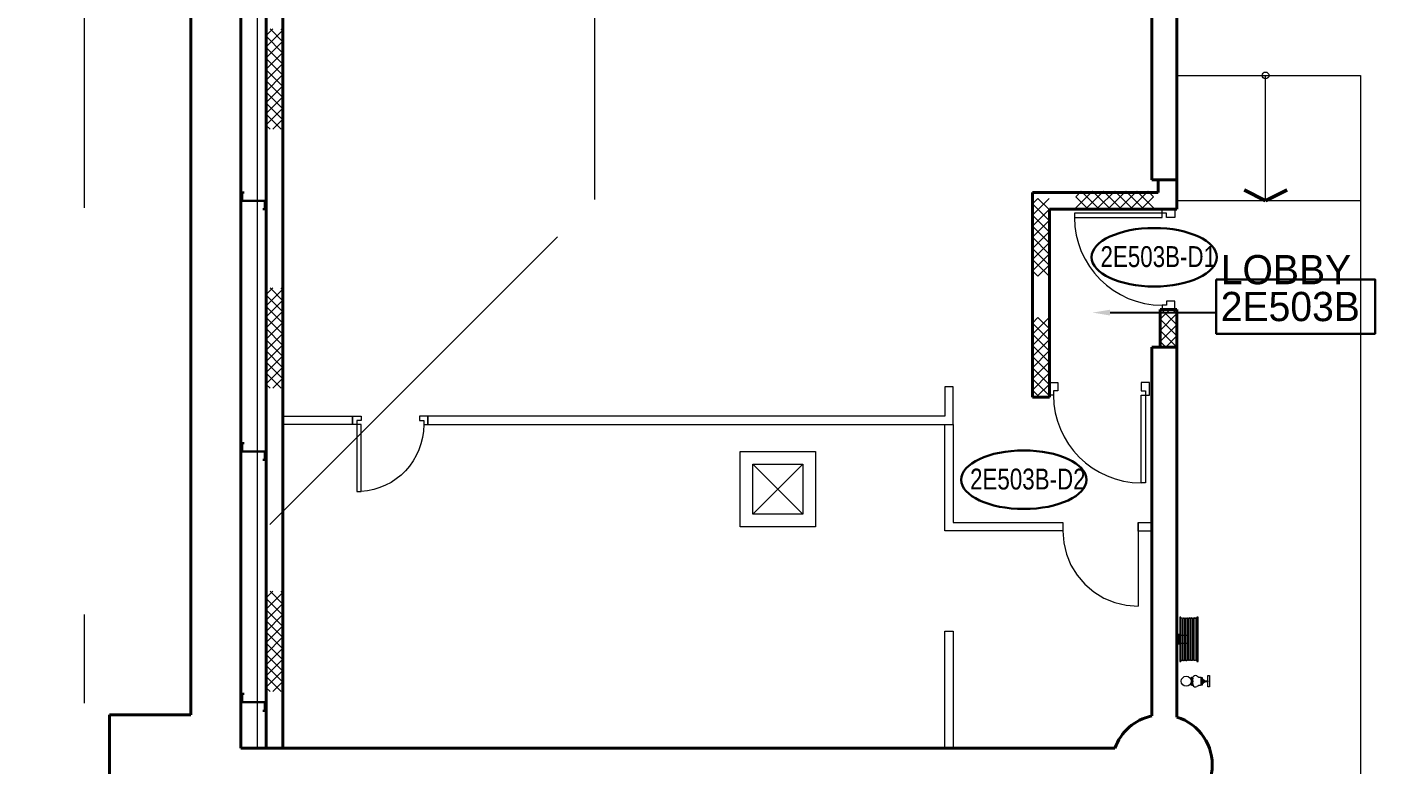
# Model space of a CAD drawing. Header units: metres. Extents: x 1807 to 3745, y 842 to 1968.
# Drawn here: x 3364.41 to 3380.55, y 1536 to 1544.83 of the extents above; entities that cross this region are included whole.
import ezdxf
from ezdxf import colors
from ezdxf.entities.mleader import LeaderData, LeaderLine
from ezdxf.enums import TextEntityAlignment as Align
from ezdxf.math import Vec2, Vec3

# ---------------------------------------------------------------- set-up
doc = ezdxf.new("R2010")
doc.units = ezdxf.units.M
doc.header["$MEASUREMENT"] = 0
doc.linetypes.add('DGN1', pattern=[7.299439, 0, -7.299439])
doc.linetypes.add('DGN2', pattern=[9.732586, 4.866293, -4.866293])
doc.layers.get('0').update_dxf_attribs({"lineweight": 0})
for name, color, linetype, lineweight in [('Level 1', 7, 'Continuous', 0), ('Level 31', 7, 'Continuous', 0), ('Level 33', 7, 'Continuous', 0), ('Primary Door', 7, 'Continuous', 0), ('TRIRIGA DOOR BOX', 7, 'Continuous', 0)]:
    doc.layers.add(name, color=color, linetype=linetype, lineweight=lineweight)
doc.styles.add('Style-CHAR_FAST_FONT', font='CHAR_FAST_FONT.shx', dxfattribs={"height": 0.2})

# ---------------------------------------------------------------- blocks, each defined once
blk = doc.blocks.new('AnonymusCell_328')
at = {"layer": 'Primary Door', "color": 7, "linetype": 'Continuous', "lineweight": 30}
blk.add_ellipse((0, 0), major_axis=(0.75, 0), ratio=0.466667, dxfattribs=at)
at = {"layer": 'Primary Door', "color": 7, "linetype": 'Continuous', "lineweight": 30, "style": 'Style-CHAR_FAST_FONT', "width": 0.799986}
blk.add_text('2E503B-D1', height=0.25, dxfattribs=at).set_placement((-0.643, 0.133), align=Align.TOP_LEFT)
blk = doc.blocks.new('AnonymusCell_330')
at = {"layer": 'Primary Door', "color": 7, "linetype": 'Continuous', "lineweight": 30}
blk.add_ellipse((0, 0), major_axis=(0.75, 0), ratio=0.466667, dxfattribs=at)
at = {"layer": 'Primary Door', "color": 7, "linetype": 'Continuous', "lineweight": 30, "style": 'Style-CHAR_FAST_FONT', "width": 0.799986}
blk.add_text('2E503B-D2', height=0.25, dxfattribs=at).set_placement((-0.643, 0.133), align=Align.TOP_LEFT)

msp = doc.modelspace()

# ---------------------------------------------------------------- linework, layer by layer
at = {"layer": 'Level 1', "color": 7, "linetype": 'DGN2', "lineweight": 0}
for p, q in [((3371.21, 1542.766), (3371.21, 1765.49)), ((3257.21, 1428.766), (3371.21, 1542.766))]:
    msp.add_line(p, q, dxfattribs=at)
at = {"layer": 'Level 1', "color": 7, "linetype": 'DGN2', "lineweight": 13}
msp.add_line((3365.1, 1761.65), (3365.1, 1536.741), dxfattribs=at)
at = {"layer": 'Level 1', "color": 7, "linetype": 'Continuous', "lineweight": 40}
for p, q in [((3366.975, 1655.025), (3366.975, 1536.2)), ((3367.275, 1548.1), (3367.275, 1536.2)), ((3367.475, 1547.9), (3367.475, 1536.2)), ((3377.875, 1543), (3377.875, 1547.413)), ((3378.175, 1547.426), (3378.175, 1543)), ((3366.375, 1536.6), (3366.375, 1547)), ((3378.175, 1543), (3377.875, 1543)), ((3378.175, 1543), (3377.954, 1543)), ((3377.954, 1543), (3377.954, 1542.85)), ((3378.175, 1542.65), (3378.175, 1543)), ((3377.954, 1542.85), (3376.45, 1542.85)), ((3376.45, 1540.4), (3376.45, 1542.85)), ((3378.175, 1542.65), (3376.65, 1542.65)), ((3376.65, 1540.4), (3376.65, 1542.65)), ((3378.175, 1541.45), (3377.975, 1541.45)), ((3377.975, 1541), (3377.975, 1541.45)), ((3378.175, 1541), (3378.175, 1541.45)), ((3377.875, 1536.587), (3377.875, 1541)), ((3377.875, 1541), (3378.175, 1541)), ((3378.175, 1541), (3378.175, 1536.574)), ((3376.65, 1540.4), (3376.45, 1540.4)), ((3366.375, 1536.6), (3365.4, 1536.6)), ((3365.4, 1535.435), (3365.4, 1536.6)), ((3366.975, 1536.2), (3377.434, 1536.2)), ((3367.275, 1536.2), (3367.475, 1536.2))]:
    msp.add_line(p, q, dxfattribs=at)
at = {"layer": 'Level 1', "color": 7, "linetype": 'Continuous', "lineweight": 0}
for p, q in [((3367.175, 1536.2), (3367.175, 1571.8)), ((3367.273, 1544.721), (3367.356, 1544.805)), ((3367.473, 1544.655), (3367.323, 1544.805)), ((3367.473, 1544.788), (3367.456, 1544.805)), ((3367.273, 1544.588), (3367.473, 1544.788)), ((3367.473, 1544.521), (3367.273, 1544.721)), ((3367.273, 1544.455), (3367.473, 1544.655)), ((3367.473, 1544.388), (3367.273, 1544.588)), ((3367.273, 1544.321), (3367.473, 1544.521)), ((3367.473, 1544.255), (3367.273, 1544.455)), ((3367.273, 1544.188), (3367.473, 1544.388)), ((3367.473, 1544.121), (3367.273, 1544.321)), ((3367.273, 1544.055), (3367.473, 1544.255)), ((3367.473, 1543.988), (3367.273, 1544.188)), ((3378.175, 1544.25), (3380.375, 1544.25)), ((3379.238, 1542.75), (3379.238, 1544.25)), ((3380.375, 1544.25), (3380.375, 1520.25)), ((3367.273, 1543.921), (3367.473, 1544.121)), ((3367.473, 1543.855), (3367.273, 1544.055)), ((3367.273, 1543.788), (3367.473, 1543.988)), ((3367.473, 1543.722), (3367.273, 1543.921)), ((3367.273, 1543.655), (3367.473, 1543.855)), ((3367.456, 1543.605), (3367.273, 1543.788)), ((3367.356, 1543.605), (3367.473, 1543.722)), ((3367.323, 1543.605), (3367.273, 1543.655)), ((3376.965, 1542.664), (3377.165, 1542.864)), ((3377.032, 1542.864), (3376.965, 1542.797)), ((3377.232, 1542.664), (3377.032, 1542.864)), ((3377.098, 1542.664), (3377.298, 1542.864)), ((3377.165, 1542.864), (3377.365, 1542.664)), ((3377.432, 1542.864), (3377.232, 1542.664)), ((3377.298, 1542.864), (3377.498, 1542.664)), ((3377.365, 1542.664), (3377.565, 1542.864)), ((3377.632, 1542.664), (3377.432, 1542.864)), ((3377.498, 1542.664), (3377.698, 1542.864)), ((3377.565, 1542.864), (3377.765, 1542.664)), ((3377.832, 1542.864), (3377.632, 1542.664)), ((3377.698, 1542.864), (3377.898, 1542.664)), ((3377.898, 1542.797), (3377.832, 1542.864)), ((3376.514, 1542.779), (3376.447, 1542.713)), ((3376.447, 1542.579), (3376.647, 1542.779)), ((3376.447, 1542.713), (3376.647, 1542.513)), ((3376.647, 1542.646), (3376.514, 1542.779)), ((3376.965, 1542.797), (3377.098, 1542.664)), ((3377.765, 1542.664), (3377.898, 1542.797)), ((3378.194, 1542.75), (3378.175, 1542.75)), ((3380.375, 1542.75), (3378.194, 1542.75)), ((3376.447, 1542.446), (3376.647, 1542.646)), ((3376.647, 1542.379), (3376.447, 1542.579)), ((3378, 1542.6), (3376.95, 1542.6)), ((3376.95, 1542.6), (3376.95, 1542.55)), ((3376.95, 1542.55), (3378, 1542.55)), ((3378, 1542.65), (3378.15, 1542.65)), ((3378, 1542.6), (3378, 1542.65)), ((3378.05, 1542.6), (3378, 1542.6)), ((3378, 1542.55), (3378, 1542.6)), ((3378.05, 1542.55), (3378.05, 1542.6)), ((3378.15, 1542.55), (3378.05, 1542.55)), ((3378.15, 1542.65), (3378.15, 1542.55)), ((3376.647, 1542.513), (3376.447, 1542.313)), ((3376.647, 1542.246), (3376.447, 1542.446)), ((3376.447, 1542.179), (3376.647, 1542.379)), ((3376.447, 1542.313), (3376.647, 1542.113)), ((3376.447, 1542.046), (3376.647, 1542.246)), ((3376.647, 1541.979), (3376.447, 1542.179)), ((3376.647, 1542.113), (3376.447, 1541.913)), ((3376.647, 1541.846), (3376.447, 1542.046)), ((3376.447, 1541.913), (3376.514, 1541.846)), ((3376.514, 1541.846), (3376.647, 1541.979)), ((3367.273, 1541.624), (3367.356, 1541.707)), ((3367.273, 1541.491), (3367.473, 1541.69)), ((3367.473, 1541.424), (3367.273, 1541.624)), ((3367.473, 1541.557), (3367.323, 1541.707)), ((3367.473, 1541.69), (3367.456, 1541.707)), ((3367.273, 1541.357), (3367.473, 1541.557)), ((3367.473, 1541.291), (3367.273, 1541.491)), ((3367.273, 1541.224), (3367.473, 1541.424)), ((3377.975, 1541.333), (3378.092, 1541.45)), ((3377.992, 1541.45), (3378.175, 1541.267)), ((3378.05, 1541.5), (3378, 1541.5)), ((3378, 1541.5), (3378, 1541.45)), ((3378, 1541.45), (3378.15, 1541.45)), ((3378.15, 1541.55), (3378.05, 1541.55)), ((3378.05, 1541.55), (3378.05, 1541.5)), ((3378.175, 1541.4), (3378.125, 1541.45)), ((3378.15, 1541.45), (3378.15, 1541.55)), ((3367.473, 1541.157), (3367.273, 1541.357)), ((3367.273, 1541.091), (3367.473, 1541.291)), ((3376.514, 1541.353), (3376.447, 1541.286)), ((3376.447, 1541.153), (3376.647, 1541.353)), ((3376.447, 1541.286), (3376.647, 1541.086)), ((3376.647, 1541.22), (3376.514, 1541.353)), ((3377.975, 1541.2), (3378.175, 1541.4)), ((3378.175, 1541.133), (3377.975, 1541.333)), ((3378.175, 1541.267), (3377.975, 1541.067)), ((3367.473, 1541.024), (3367.273, 1541.224)), ((3367.273, 1540.957), (3367.473, 1541.157)), ((3367.473, 1540.891), (3367.273, 1541.091)), ((3376.447, 1541.02), (3376.647, 1541.22)), ((3376.647, 1540.953), (3376.447, 1541.153)), ((3376.647, 1541.086), (3376.447, 1540.886)), ((3378.175, 1541), (3377.975, 1541.2)), ((3378.042, 1541), (3378.175, 1541.133)), ((3367.273, 1540.824), (3367.473, 1541.024)), ((3367.473, 1540.757), (3367.273, 1540.957)), ((3376.647, 1540.82), (3376.447, 1541.02)), ((3376.447, 1540.753), (3376.647, 1540.953)), ((3377.975, 1541.067), (3378.042, 1541)), ((3367.273, 1540.691), (3367.473, 1540.891)), ((3367.473, 1540.624), (3367.273, 1540.824)), ((3376.447, 1540.886), (3376.647, 1540.686)), ((3376.447, 1540.62), (3376.647, 1540.82)), ((3367.273, 1540.557), (3367.473, 1540.757)), ((3367.456, 1540.507), (3367.273, 1540.691)), ((3367.356, 1540.507), (3367.473, 1540.624)), ((3376.647, 1540.553), (3376.447, 1540.753)), ((3376.647, 1540.686), (3376.447, 1540.486)), ((3376.647, 1540.42), (3376.447, 1540.62)), ((3367.323, 1540.507), (3367.273, 1540.557)), ((3375.5, 1540.523), (3375.4, 1540.523)), ((3375.4, 1540.523), (3375.4, 1540.173)), ((3375.5, 1540.073), (3375.5, 1540.523)), ((3376.447, 1540.486), (3376.514, 1540.42)), ((3376.514, 1540.42), (3376.647, 1540.553)), ((3376.65, 1540.425), (3376.65, 1540.575)), ((3376.65, 1540.575), (3376.75, 1540.575)), ((3376.75, 1540.475), (3376.7, 1540.475)), ((3376.7, 1540.475), (3376.7, 1540.425)), ((3376.75, 1540.575), (3376.75, 1540.475)), ((3377.85, 1540.575), (3377.75, 1540.575)), ((3377.75, 1540.575), (3377.75, 1540.475)), ((3377.75, 1540.475), (3377.8, 1540.475)), ((3377.8, 1540.475), (3377.8, 1540.425)), ((3377.85, 1540.425), (3377.85, 1540.575)), ((3376.7, 1540.425), (3376.65, 1540.425)), ((3377.75, 1539.375), (3377.75, 1540.425)), ((3377.75, 1540.425), (3377.8, 1540.425)), ((3377.8, 1540.425), (3377.85, 1540.425)), ((3377.8, 1540.425), (3377.8, 1539.375)), ((3367.475, 1540.073), (3367.475, 1540.173)), ((3367.475, 1540.173), (3368.312, 1540.173)), ((3368.312, 1540.173), (3368.312, 1540.073)), ((3368.312, 1540.073), (3368.312, 1540.173)), ((3368.312, 1540.173), (3368.412, 1540.173)), ((3368.412, 1540.123), (3368.362, 1540.123)), ((3368.362, 1540.123), (3368.362, 1540.073)), ((3368.412, 1540.173), (3368.412, 1540.123)), ((3369.212, 1540.173), (3369.112, 1540.173)), ((3369.112, 1540.173), (3369.112, 1540.123)), ((3369.112, 1540.123), (3369.162, 1540.123)), ((3369.162, 1540.123), (3369.162, 1540.073)), ((3375.4, 1540.173), (3369.212, 1540.173)), ((3369.212, 1540.173), (3369.212, 1540.073)), ((3369.212, 1540.073), (3369.212, 1540.173)), ((3368.312, 1540.073), (3367.475, 1540.073)), ((3368.362, 1540.073), (3368.312, 1540.073)), ((3368.362, 1540.073), (3368.362, 1539.273)), ((3368.412, 1540.073), (3368.362, 1540.073)), ((3368.412, 1539.273), (3368.412, 1540.073)), ((3369.162, 1540.073), (3369.212, 1540.073)), ((3369.212, 1540.073), (3375.5, 1540.073)), ((3375.4, 1538.8), (3375.4, 1540.073)), ((3375.4, 1540.073), (3375.5, 1540.073)), ((3375.5, 1540.073), (3375.5, 1538.9)), ((3372.95, 1539.75), (3373.85, 1539.75)), ((3372.95, 1538.85), (3372.95, 1539.75)), ((3373.85, 1539.75), (3373.85, 1538.85)), ((3373.1, 1539.6), (3373.7, 1539)), ((3373.7, 1539.6), (3373.1, 1539)), ((3377.8, 1539.375), (3377.75, 1539.375)), ((3368.362, 1539.273), (3368.412, 1539.273)), ((3373.85, 1538.85), (3372.95, 1538.85)), ((3375.5, 1538.9), (3376.811, 1538.9)), ((3376.811, 1538.9), (3376.811, 1538.8)), ((3377.711, 1538.9), (3377.711, 1537.9)), ((3377.711, 1538.799), (3377.711, 1538.9)), ((3377.711, 1538.9), (3377.875, 1538.9)), ((3377.875, 1538.9), (3377.875, 1538.799)), ((3376.811, 1538.8), (3375.4, 1538.8)), ((3376.811, 1538.8), (3376.822, 1538.659)), ((3377.875, 1538.799), (3377.711, 1538.799)), ((3376.822, 1538.659), (3376.855, 1538.522)), ((3376.855, 1538.522), (3376.909, 1538.391)), ((3376.909, 1538.391), (3376.983, 1538.271)), ((3376.983, 1538.271), (3377.075, 1538.163)), ((3367.273, 1537.995), (3367.356, 1538.078)), ((3367.273, 1537.861), (3367.473, 1538.061)), ((3367.473, 1537.928), (3367.323, 1538.078)), ((3367.473, 1538.061), (3367.456, 1538.078)), ((3377.075, 1538.163), (3377.182, 1538.071)), ((3377.182, 1538.071), (3377.303, 1537.998)), ((3367.473, 1537.795), (3367.273, 1537.995)), ((3367.273, 1537.728), (3367.473, 1537.928)), ((3367.473, 1537.661), (3367.273, 1537.861)), ((3377.303, 1537.998), (3377.434, 1537.944)), ((3377.434, 1537.944), (3377.571, 1537.911)), ((3377.571, 1537.911), (3377.711, 1537.9)), ((3367.273, 1537.595), (3367.473, 1537.795)), ((3367.473, 1537.528), (3367.273, 1537.728)), ((3378.228, 1537.26), (3378.228, 1537.75)), ((3378.247, 1537.26), (3378.247, 1537.75)), ((3378.266, 1537.26), (3378.266, 1537.75)), ((3378.284, 1537.26), (3378.284, 1537.75)), ((3378.303, 1537.263), (3378.303, 1537.75)), ((3378.303, 1537.263), (3378.303, 1537.75)), ((3378.321, 1537.26), (3378.321, 1537.75)), ((3378.34, 1537.26), (3378.34, 1537.75)), ((3378.358, 1537.26), (3378.358, 1537.75)), ((3378.377, 1537.26), (3378.377, 1537.75)), ((3378.395, 1537.26), (3378.395, 1537.75)), ((3378.414, 1537.26), (3378.414, 1537.75)), ((3367.273, 1537.461), (3367.473, 1537.661)), ((3367.473, 1537.395), (3367.273, 1537.595)), ((3375.4, 1536.2), (3375.4, 1537.6)), ((3375.4, 1537.6), (3375.5, 1537.6)), ((3375.5, 1537.6), (3375.5, 1536.2)), ((3367.273, 1537.328), (3367.473, 1537.528)), ((3367.473, 1537.261), (3367.273, 1537.461)), ((3367.273, 1537.195), (3367.473, 1537.395)), ((3367.473, 1537.128), (3367.273, 1537.328)), ((3367.273, 1537.062), (3367.473, 1537.261)), ((3367.473, 1536.995), (3367.273, 1537.195)), ((3367.273, 1536.928), (3367.473, 1537.128)), ((3367.456, 1536.878), (3367.273, 1537.062)), ((3378.368, 1537.049), (3378.353, 1537.049)), ((3378.468, 1536.954), (3378.468, 1537.049)), ((3378.468, 1537.049), (3378.478, 1537.049)), ((3378.478, 1537.049), (3378.478, 1536.954)), ((3378.545, 1536.934), (3378.545, 1537.069)), ((3378.545, 1537.069), (3378.565, 1537.069)), ((3378.565, 1537.069), (3378.565, 1536.934)), ((3367.323, 1536.878), (3367.273, 1536.928)), ((3367.356, 1536.878), (3367.473, 1536.995)), ((3378.351, 1537.04), (3378.334, 1537.04)), ((3378.334, 1536.963), (3378.351, 1536.963)), ((3378.368, 1537.02), (3378.353, 1537.02)), ((3378.368, 1536.983), (3378.353, 1536.983)), ((3378.353, 1536.955), (3378.353, 1536.954)), ((3378.353, 1536.954), (3378.368, 1536.954)), ((3378.478, 1536.954), (3378.468, 1536.954)), ((3378.478, 1536.979), (3378.478, 1537.024)), ((3378.478, 1537.024), (3378.487, 1537.024)), ((3378.49, 1537.012), (3378.478, 1537.012)), ((3378.49, 1536.991), (3378.478, 1536.991)), ((3378.49, 1536.979), (3378.478, 1536.979)), ((3378.51, 1537.009), (3378.51, 1537.013)), ((3378.51, 1536.994), (3378.51, 1537.009)), ((3378.51, 1537.009), (3378.545, 1537.009)), ((3378.51, 1536.99), (3378.51, 1536.994)), ((3378.545, 1536.994), (3378.51, 1536.994)), ((3378.545, 1537.009), (3378.545, 1536.994)), ((3378.565, 1536.934), (3378.545, 1536.934)), ((3375.5, 1536.2), (3375.4, 1536.2))]:
    msp.add_line(p, q, dxfattribs=at)
at = {"layer": 'Level 1', "color": 7, "linetype": 'Continuous', "lineweight": 53}
for p, q in [((3379.238, 1542.75), (3378.986, 1542.876)), ((3379.491, 1542.876), (3379.238, 1542.75))]:
    msp.add_line(p, q, dxfattribs=at)
at = {"layer": 'Level 1', "color": 7, "linetype": 'Continuous', "lineweight": 30}
for p, q in [((3366.988, 1542.85), (3367.012, 1542.85)), ((3366.988, 1542.85), (3366.988, 1542.75)), ((3366.988, 1542.75), (3367.262, 1542.75)), ((3367.262, 1542.75), (3367.262, 1542.65)), ((3367.262, 1542.65), (3367.238, 1542.65)), ((3366.988, 1539.85), (3367.012, 1539.85)), ((3366.988, 1539.85), (3366.988, 1539.75)), ((3366.988, 1539.75), (3367.262, 1539.75)), ((3367.262, 1539.65), (3367.238, 1539.65)), ((3367.262, 1539.75), (3367.262, 1539.65)), ((3378.204, 1537.557), (3378.175, 1537.557)), ((3378.175, 1537.557), (3378.175, 1537.455)), ((3378.204, 1537.455), (3378.204, 1537.557)), ((3378.175, 1537.455), (3378.204, 1537.455)), ((3366.988, 1536.85), (3367.012, 1536.85)), ((3366.988, 1536.85), (3366.988, 1536.75)), ((3366.988, 1536.75), (3367.262, 1536.75)), ((3367.262, 1536.75), (3367.262, 1536.65)), ((3367.262, 1536.65), (3367.238, 1536.65))]:
    msp.add_line(p, q, dxfattribs=at)
at = {"layer": 'Level 1', "color": 7, "linetype": 'Continuous', "lineweight": 13}
for p, q in [((3373.1, 1539.6), (3373.7, 1539.6)), ((3373.1, 1539), (3373.1, 1539.6)), ((3373.7, 1539.6), (3373.7, 1539)), ((3373.7, 1539), (3373.1, 1539)), ((3378.225, 1537.77), (3378.211, 1537.77)), ((3378.211, 1537.77), (3378.211, 1537.24)), ((3378.225, 1537.24), (3378.225, 1537.77)), ((3378.43, 1537.77), (3378.415, 1537.77)), ((3378.415, 1537.77), (3378.415, 1537.24)), ((3378.43, 1537.24), (3378.43, 1537.77)), ((3378.211, 1537.24), (3378.225, 1537.24)), ((3378.415, 1537.24), (3378.43, 1537.24))]:
    msp.add_line(p, q, dxfattribs=at)
at = {"layer": 'Level 1', "color": 7, "linetype": 'DGN1', "lineweight": 0}
for p, q in [((3378.205, 1537.553), (3378.412, 1537.553)), ((3378.205, 1537.457), (3378.412, 1537.457))]:
    msp.add_line(p, q, dxfattribs=at)
at = {"layer": 'Level 1', "color": 7, "linetype": 'Continuous', "lineweight": 0}
msp.add_circle((3379.238, 1544.25), 0.04, dxfattribs=at)
at = {"layer": 'Level 1', "color": 7, "linetype": 'Continuous', "lineweight": 13}
msp.add_circle((3378.288, 1537.002), 0.06, dxfattribs=at)
at = {"layer": 'Level 1', "color": 7, "linetype": 'Continuous', "lineweight": 0}
for centre, radius, start, end in [((3378, 1542.55), 1.05, 180, 270), ((3377.75, 1540.425), 1.05, 180, 270), ((3378.39, 1537.035), 0.04, 158.767, 201.233), ((3378.399, 1537.036), 0.0339, 61.1573, 156.7573), ((3378.331, 1537.035), 0.04, 338.767, 21.233), ((3378.464, 1537.129), 0.0799, 232.5986, 272.7841), ((3378.421, 1537.002), 0.0701, 164.7036, 195.2964), ((3378.39, 1536.969), 0.04, 158.767, 201.233), ((3378.3, 1537.002), 0.0701, 344.7036, 15.2964), ((3378.331, 1536.969), 0.04, 338.767, 21.233), ((3378.399, 1536.968), 0.0339, 203.2427, 298.8427), ((3378.464, 1536.874), 0.0799, 87.2159, 127.4014), ((3378.488, 1537.018), 0.00618, 283.8756, 103.8756), ((3378.483, 1537.002), 0.0127, 304.4192, 55.5808), ((3378.488, 1536.985), 0.00618, 283.8756, 76.1244), ((3378.51, 1537.034), 0.0205, 219.866, 270.7387), ((3378.51, 1536.969), 0.0205, 89.2613, 140.134)]:
    msp.add_arc(centre, radius, start, end, dxfattribs=at)
at = {"layer": 'Level 1', "color": 7, "linetype": 'Continuous', "lineweight": 40}
for start, end in [(102.0247, 160.5287), (199.4712, 73.0422)]:
    msp.add_arc((3378, 1536), 0.6, start, end, dxfattribs=at)
at = {"layer": 'Level 1', "color": 7, "linetype": 'Continuous', "lineweight": 0, "extrusion": (0, 0, -1)}
for centre, major_axis, ratio, start_param, end_param in [((3368.377, 1540.073), (0, -0.8), 0.982543, -1.570796, -0.045423), ((3378.238, 1537.743), (0, -0.017), 0.578813, 1.981756, 4.478097), ((3378.256, 1537.743), (0, -0.017), 0.578813, 1.981756, 4.478097), ((3378.275, 1537.743), (0, -0.017), 0.578813, 1.981756, 4.478097), ((3378.293, 1537.743), (0, -0.017), 0.578813, 1.981756, 4.478097), ((3378.312, 1537.267), (0, 0.017), 0.578812, 1.981756, 4.478097), ((3378.331, 1537.267), (0, 0.017), 0.578812, 1.981756, 4.478097), ((3378.349, 1537.267), (0, 0.017), 0.578812, 1.981756, 4.478097), ((3378.368, 1537.267), (0, 0.017), 0.578812, 1.981756, 4.478097), ((3378.386, 1537.267), (0, 0.017), 0.578812, 1.981756, 4.478097), ((3378.405, 1537.267), (0, 0.017), 0.578812, 1.981756, 4.478097)]:
    msp.add_ellipse(centre, major_axis=major_axis, ratio=ratio, start_param=start_param, end_param=end_param, dxfattribs=at)
at = {"layer": 'Level 1', "color": 7, "linetype": 'Continuous', "lineweight": 0}
for centre, major_axis, ratio in [((3378.312, 1537.743), (0, 0.017), 0.578813), ((3378.331, 1537.743), (0, 0.017), 0.578813), ((3378.349, 1537.743), (0, 0.017), 0.578813), ((3378.368, 1537.743), (0, 0.017), 0.578813), ((3378.386, 1537.743), (0, 0.017), 0.578813), ((3378.405, 1537.743), (0, 0.017), 0.578813), ((3378.238, 1537.267), (0, -0.017), 0.578812), ((3378.256, 1537.267), (0, -0.017), 0.578812), ((3378.275, 1537.267), (0, -0.017), 0.578812), ((3378.293, 1537.267), (0, -0.017), 0.578812)]:
    msp.add_ellipse(centre, major_axis=major_axis, ratio=ratio, start_param=5.123349, end_param=7.619689, dxfattribs=at)
at = {"layer": 'TRIRIGA DOOR BOX', "color": 251, "linetype": 'Continuous', "lineweight": 30, "true_color": 0x555555}
msp.add_lwpolyline([(3378.648, 1541.81), (3380.548, 1541.81), (3380.548, 1541.16), (3378.648, 1541.16)], close=True, dxfattribs=at)

# ---------------------------------------------------------------- block references
at = {"color": 7, "linetype": 'Continuous', "lineweight": 0}
for name, p in [('AnonymusCell_328', (3377.905, 1542.074)), ('AnonymusCell_330', (3376.344, 1539.413))]:
    msp.add_blockref(name, p, dxfattribs=at)

# ---------------------------------------------------------------- texts
at = {"layer": 'Level 31', "color": 7, "linetype": 'Continuous', "lineweight": 30, "style": 'Style-CHAR_FAST_FONT'}
msp.add_text('LOBBY', height=0.35, dxfattribs=at).set_placement((3378.701, 1541.926), align=Align.MIDDLE_LEFT)
at = {"layer": 'Level 33', "color": 7, "linetype": 'Continuous', "lineweight": 13, "style": 'Style-CHAR_FAST_FONT'}
msp.add_text('2E503B', height=0.35, dxfattribs=at).set_placement((3378.701, 1541.485), align=Align.MIDDLE_LEFT)

# ---------------------------------------------------------------- leaders
at = {"layer": 'Level 33', "color": 7, "linetype": 'Continuous', "lineweight": 13}
ml = msp.add_multileader_mtext('Standard', dxfattribs=at)
ml.set_content('')
ml.set_leader_properties()
ml.build(insert=Vec2(0, 0))
ml.multileader.update_dxf_attribs({"text_left_attachment_type": 2, "text_right_attachment_type": 2, "text_top_attachment_type": 2, "text_bottom_attachment_type": 2, "dogleg_length": 0, "arrow_head_size": 0.21})
ctx = ml.context
ctx.base_point, ctx.char_height, ctx.arrow_head_size, ctx.landing_gap_size, ctx.plane_origin = Vec3(2952.582, 1498.6), 0.2, 0.21, 0, Vec3(2951.1, 1498.6)
ctx.left_attachment, ctx.right_attachment, ctx.top_attachment, ctx.bottom_attachment = 2, 2, 2, 2
notes = []
notes.append((ctx, [(0, (1, 1, 0), (3378.648, 1541.412), (1, 0), 0, [(0, [(3377.166, 1541.412)], 0, [])])]))
ctx.mtext, ml.multileader.dxf.content_type = None, 0
for ctx, leaders in notes:
    for number, flags, end, landing, length, lines in leaders:
        leader = LeaderData()
        leader.index, (leader.has_last_leader_line, leader.has_dogleg_vector, leader.attachment_direction) = number, flags
        leader.last_leader_point, leader.dogleg_vector, leader.dogleg_length = Vec3(end), Vec3(landing), length
        for number, points, colour, breaks in lines:
            line = LeaderLine()
            line.index, line.vertices, line.color, line.breaks = number, Vec3.list(points), colors.encode_raw_color(colour), breaks
            leader.lines.append(line)
        ctx.leaders.append(leader)

doc.saveas('drawing.dxf')
